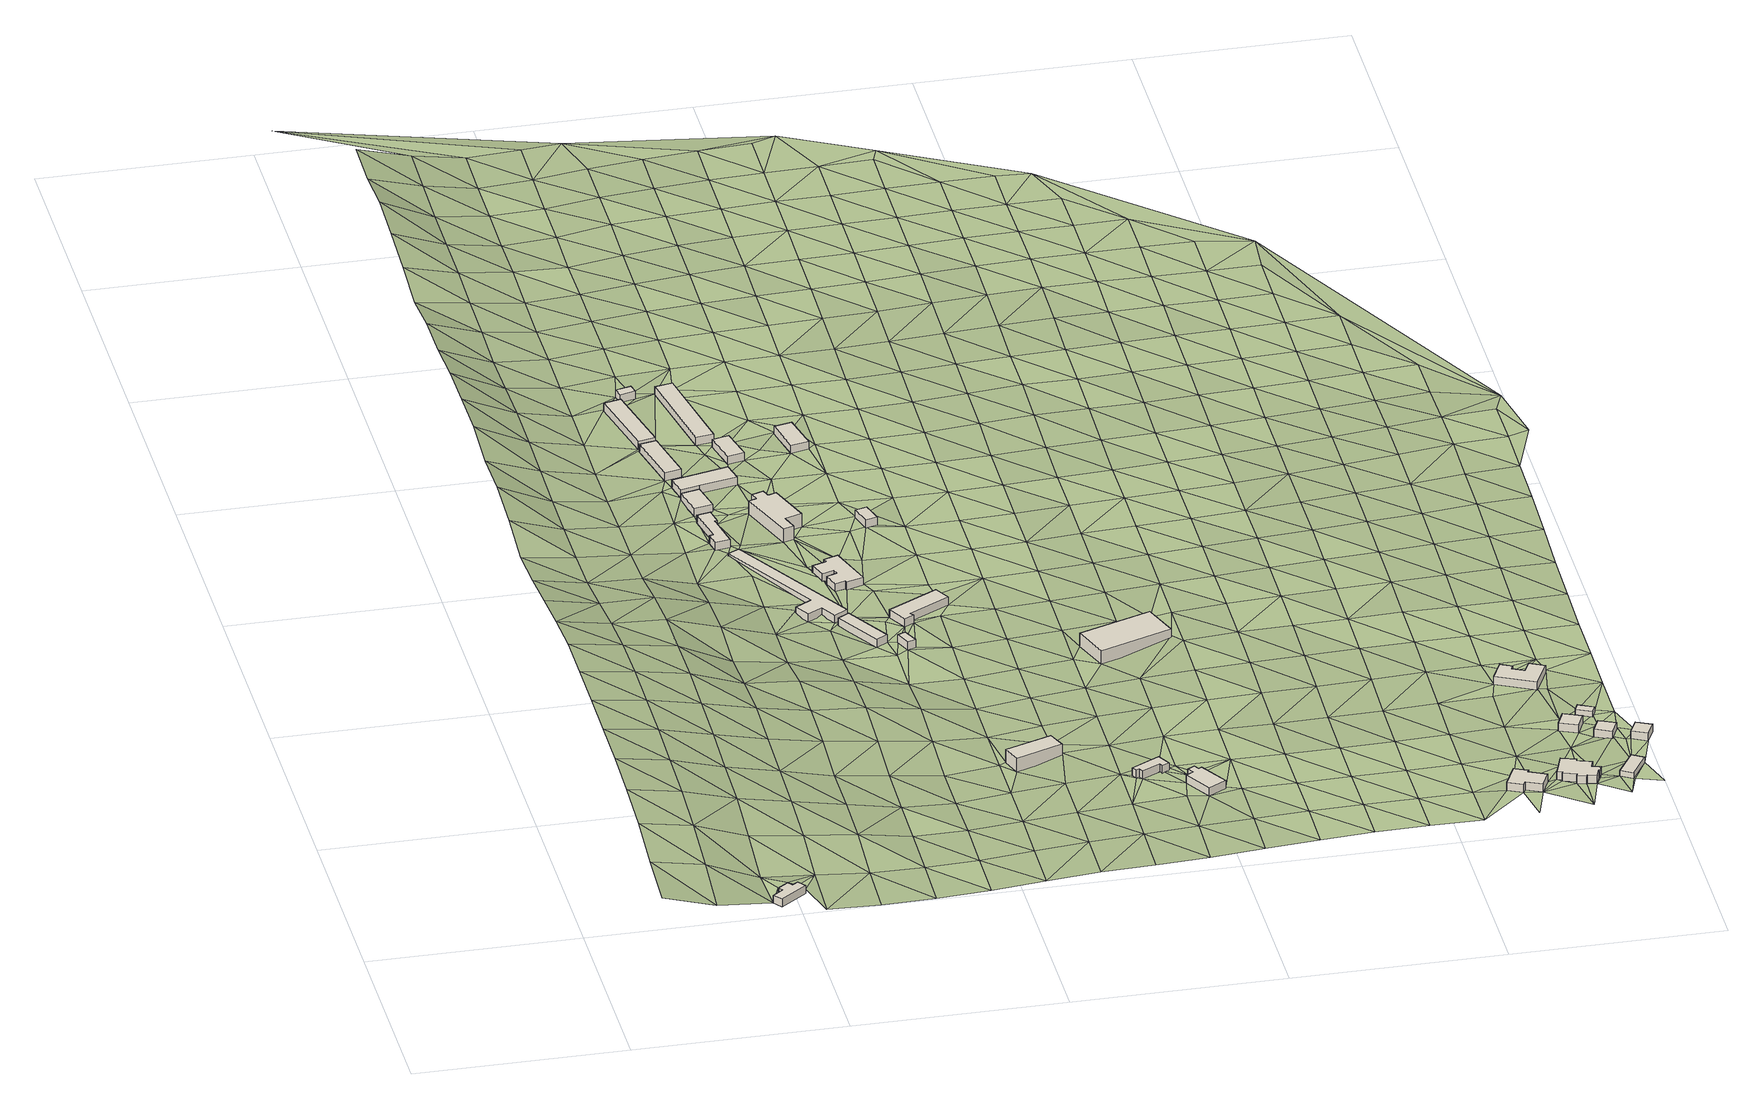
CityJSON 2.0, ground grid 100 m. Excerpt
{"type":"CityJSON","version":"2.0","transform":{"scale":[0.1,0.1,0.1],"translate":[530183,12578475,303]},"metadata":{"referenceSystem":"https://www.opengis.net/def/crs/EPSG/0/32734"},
"CityObjects":{
"building1":{"type":"Building","attributes":{"address":"1 Klinker Street Mamre 7347 Cape Town","building":"house","building:levels":"1","building_height":4.1,"plus_code":"4FRWFFRC+F4J","ground_height":167.07,"roof_height":171.17},"geometry":[{"type":"Solid","lod":"1","boundaries":[[[[0,1,2,3]],[[1,4,5,2]],[[4,6,7,5]],[[6,8,9,7]],[[8,10,11,9]],[[10,12,13,11]],[[12,14,15,13]],[[14,0,3,15]],[[3,2,5,7,9,11,13,15]],[[14,12,10,8,6,4,1,0]]]]}]},
"building2":{"type":"Building","attributes":{"building":"yes","building:levels":"1","building_height":4.1,"plus_code":"4FRWFFVC+H7F","ground_height":176.65,"roof_height":180.75},"geometry":[{"type":"Solid","lod":"1","boundaries":[[[[16,17,18,19]],[[17,20,21,18]],[[20,22,23,21]],[[22,24,25,23]],[[24,26,27,25]],[[26,28,29,27]],[[28,30,31,29]],[[30,16,19,31]],[[19,18,21,23,25,27,29,31]],[[30,28,26,24,22,20,17,16]]]]}]},
"building3":{"type":"Building","attributes":{"building":"yes","building:levels":"1","building_height":4.1,"plus_code":"4FRWFFVC+M77","ground_height":177.47,"roof_height":181.57},"geometry":[{"type":"Solid","lod":"1","boundaries":[[[[32,33,34,35]],[[33,36,37,34]],[[36,38,39,37]],[[38,32,35,39]],[[35,34,37,39]],[[38,36,33,32]]]]}]},
"building4":{"type":"Building","attributes":{"building":"yes","building:levels":"1","building_height":4.1,"plus_code":"4FRWFFVC+Q6W","ground_height":179.18,"roof_height":183.28},"geometry":[{"type":"Solid","lod":"1","boundaries":[[[[40,41,42,43]],[[41,44,45,42]],[[44,46,47,45]],[[46,40,43,47]],[[43,42,45,47]],[[46,44,41,40]]]]}]},
"building5":{"type":"Building","attributes":{"address":"Mamre Moravian Mission House Mamre 7347 Cape Town","building":"yes","building:levels":"1","building_height":4.1,"plus_code":"4FRWFFVC+C96","ground_height":173.49,"roof_height":177.59},"geometry":[{"type":"Solid","lod":"1","boundaries":[[[[48,49,50,51]],[[49,52,53,50]],[[52,54,55,53]],[[54,56,57,55]],[[56,58,59,57]],[[58,60,61,59]],[[60,62,63,61]],[[62,48,51,63]],[[51,50,53,55,57,59,61,63]],[[62,60,58,56,54,52,49,48]]]]}]},
"building6":{"type":"Building","attributes":{"building":"yes","building:levels":"1","building_height":4.1,"plus_code":"4FRWFFVC+W66","ground_height":179.8,"roof_height":183.9},"geometry":[{"type":"Solid","lod":"1","boundaries":[[[[64,65,66,67]],[[65,68,69,66]],[[68,70,71,69]],[[70,64,67,71]],[[67,66,69,71]],[[70,68,65,64]]]]}]},
"building7":{"type":"Building","attributes":{"building":"yes","building:levels":"1","building_height":4.1,"plus_code":"4FRWFFVC+P79","ground_height":179.18,"roof_height":183.28},"geometry":[{"type":"Solid","lod":"1","boundaries":[[[[72,73,74,75]],[[73,76,77,74]],[[76,78,79,77]],[[78,80,81,79]],[[80,72,75,81]],[[75,74,77,79,81]],[[80,78,76,73,72]]]]}]},
"building8":{"type":"Building","attributes":{"address":"Mamre 7347 Cape Town","building":"yes","building:levels":"1","building_height":4.1,"plus_code":"4FRWFFVC+6FM","ground_height":172.4,"roof_height":176.5},"geometry":[{"type":"Solid","lod":"1","boundaries":[[[[82,83,84,85]],[[83,86,87,84]],[[86,88,89,87]],[[88,82,85,89]],[[85,84,87,89]],[[88,86,83,82]]]]}]},
"building9":{"type":"Building","attributes":{"building":"yes","building:levels":"1","building_height":4.1,"plus_code":"4FRWFFWC+263","ground_height":180.41,"roof_height":184.51},"geometry":[{"type":"Solid","lod":"1","boundaries":[[[[90,91,92,93]],[[91,94,95,92]],[[94,96,97,95]],[[96,90,93,97]],[[93,92,95,97]],[[96,94,91,90]]]]}]},
"building10":{"type":"Building","attributes":{"address":"Moravian Church South Africa Kerk Street Mamre 7347 Cape Town","building":"church","building:levels":"2","amenity":"place_of_worship","building_height":6.9,"plus_code":"4FRWFFVC+H9Q","ground_height":178.3,"roof_height":185.2},"geometry":[{"type":"Solid","lod":"1","boundaries":[[[[98,99,100,101]],[[99,102,103,100]],[[102,104,105,103]],[[104,106,107,105]],[[106,108,109,107]],[[108,110,111,109]],[[110,112,113,111]],[[112,114,115,113]],[[114,116,117,115]],[[116,98,101,117]],[[101,100,103,105,107,109,111,113,115,117]],[[116,114,112,110,108,106,104,102,99,98]]]]}]},
"building11":{"type":"Building","attributes":{"address":"De Kleine Post Kerk Street Mamre 7347 Cape Town","building":"house","building:levels":"1","residential":"clergy_house","building_height":4.1,"plus_code":"4FRWFFVC+CF7","ground_height":175.79,"roof_height":179.89},"geometry":[{"type":"Solid","lod":"1","boundaries":[[[[118,119,120,121]],[[119,122,123,120]],[[122,124,125,123]],[[124,126,127,125]],[[126,128,129,127]],[[128,130,131,129]],[[130,132,133,131]],[[132,134,135,133]],[[134,136,137,135]],[[136,138,139,137]],[[138,140,141,139]],[[140,118,121,141]],[[121,120,123,125,127,129,131,133,135,137,139,141]],[[140,138,136,134,132,130,128,126,124,122,119,118]]]]}]},
"building12":{"type":"Building","attributes":{"address":"Mamre 7347 Cape Town","building":"yes","building:levels":"1","building_height":4.1,"plus_code":"4FRWFFVC+5GQ","ground_height":172.4,"roof_height":176.5},"geometry":[{"type":"Solid","lod":"1","boundaries":[[[[142,143,144,145]],[[143,146,147,144]],[[146,148,149,147]],[[148,142,145,149]],[[145,144,147,149]],[[148,146,143,142]]]]}]},
"building13":{"type":"Building","attributes":{"building":"yes","building:levels":"1","building_height":4.1,"plus_code":"4FRWFFVC+W87","ground_height":180.82,"roof_height":184.92},"geometry":[{"type":"Solid","lod":"1","boundaries":[[[[150,151,152,153]],[[151,154,155,152]],[[154,156,157,155]],[[156,150,153,157]],[[153,152,155,157]],[[156,154,151,150]]]]}]},
"building14":{"type":"Building","attributes":{"address":"Water Mill","building":"yes","building:levels":"2","building_height":6.9,"plus_code":"4FRWFFRC+RM4","ground_height":170.24,"roof_height":177.14},"geometry":[{"type":"Solid","lod":"1","boundaries":[[[[158,159,160,161]],[[159,162,163,160]],[[162,164,165,163]],[[164,158,161,165]],[[161,160,163,165]],[[164,162,159,158]]]]}]},
"building15":{"type":"Building","attributes":{"building":"yes","building:levels":"1","building_height":4.1,"plus_code":"4FRWFFVC+Q9V","ground_height":180.22,"roof_height":184.32},"geometry":[{"type":"Solid","lod":"1","boundaries":[[[[166,167,168,169]],[[167,170,171,168]],[[170,172,173,171]],[[172,166,169,173]],[[169,168,171,173]],[[172,170,167,166]]]]}]},
"building16":{"type":"Building","attributes":{"address":"Ou Winkel Kerk Street Mamre 7347 Cape Town","building":"civic","building:levels":"1","building_height":4.1,"plus_code":"4FRWFFVC+7HH","ground_height":175.12,"roof_height":179.22},"geometry":[{"type":"Solid","lod":"1","boundaries":[[[[174,175,176,177]],[[175,178,179,176]],[[178,180,181,179]],[[180,182,183,181]],[[182,184,185,183]],[[184,174,177,185]],[[177,176,179,181,183,185]],[[184,182,180,178,175,174]]]]}]},
"building17":{"type":"Building","attributes":{"address":"Ou Bakkery Kerk Street 7347 Mamre, Cape Town","building":"yes","building:levels":"1","building_height":4.1,"plus_code":"4FRWFFVC+HH3","ground_height":177.68,"roof_height":181.78},"geometry":[{"type":"Solid","lod":"1","boundaries":[[[[186,187,188,189]],[[187,190,191,188]],[[190,192,193,191]],[[192,186,189,193]],[[189,188,191,193]],[[192,190,187,186]]]]}]},
"building18":{"type":"Building","attributes":{"address":"Old School","building":"yes","building:levels":"1","building_height":4.1,"plus_code":"4FRWFFVC+RF9","ground_height":180.05,"roof_height":184.15},"geometry":[{"type":"Solid","lod":"1","boundaries":[[[[194,195,196,197]],[[195,198,199,196]],[[198,200,201,199]],[[200,194,197,201]],[[197,196,199,201]],[[200,198,195,194]]]]}]},
"building19":{"type":"Building","attributes":{"address":"Mamre 7347 Cape Town","building":"house","building:levels":"1","building_height":4.1,"plus_code":"4FRWFFRC+PV5","ground_height":173.86,"roof_height":177.96},"geometry":[{"type":"Solid","lod":"1","boundaries":[[[[202,203,204,205]],[[203,206,207,204]],[[206,208,209,207]],[[208,210,211,209]],[[210,212,213,211]],[[212,214,215,213]],[[214,216,217,215]],[[216,202,205,217]],[[205,204,207,209,211,213,215,217]],[[216,214,212,210,208,206,203,202]]]]}]},
"building20":{"type":"Building","attributes":{"address":"Frans Street Mamre 7347 Cape Town","building":"house","building:levels":"1","building_height":4.1,"plus_code":"4FRWFFRC+JXP","ground_height":174.16,"roof_height":178.26},"geometry":[{"type":"Solid","lod":"1","boundaries":[[[[218,219,220,221]],[[219,222,223,220]],[[222,224,225,223]],[[224,226,227,225]],[[226,228,229,227]],[[228,230,231,229]],[[230,232,233,231]],[[232,218,221,233]],[[221,220,223,225,227,229,231,233]],[[232,230,228,226,224,222,219,218]]]]}]},
"building21":{"type":"Building","attributes":{"address":"Loben Saal Mamre 7347 Cape Town","building":"yes","building:levels":"2","amenity":"community_centre","building_height":6.9,"plus_code":"4FRWFFVC+3WX","ground_height":175.45,"roof_height":182.35},"geometry":[{"type":"Solid","lod":"1","boundaries":[[[[234,235,236,237]],[[235,238,239,236]],[[238,240,241,239]],[[240,234,237,241]],[[237,236,239,241]],[[240,238,235,234]]]]}]},
"building22":{"type":"Building","attributes":{"address":"1 Louwskloof Road Mamre 7347 Cape Town","building":"house","building:levels":"1","building_height":4.1,"plus_code":"4FRWFFRF+GH3","ground_height":175.6,"roof_height":179.7},"geometry":[{"type":"Solid","lod":"1","boundaries":[[[[242,243,244,245]],[[243,246,247,244]],[[246,248,249,247]],[[248,250,251,249]],[[250,252,253,251]],[[252,254,255,253]],[[254,256,257,255]],[[256,242,245,257]],[[245,244,247,249,251,253,255,257]],[[256,254,252,250,248,246,243,242]]]]}]},
"building23":{"type":"Building","attributes":{"address":"2 Louwskloof Road Mamre 7347 Cape Town","building":"house","building:levels":"1","building_height":4.1,"plus_code":"4FRWFFRF+GM7","ground_height":177.19,"roof_height":181.29},"geometry":[{"type":"Solid","lod":"1","boundaries":[[[[258,259,260,261]],[[259,262,263,260]],[[262,264,265,263]],[[264,266,267,265]],[[266,268,269,267]],[[268,270,271,269]],[[270,272,273,271]],[[272,274,275,273]],[[274,276,277,275]],[[276,278,279,277]],[[278,280,281,279]],[[280,282,283,281]],[[282,284,285,283]],[[284,286,287,285]],[[286,288,289,287]],[[288,258,261,289]],[[261,260,263,265,267,269,271,273,275,277,279,281,283,285,287,289]],[[288,286,284,282,280,278,276,274,272,270,268,266,264,262,259,258]]]]}]},
"building24":{"type":"Building","attributes":{"building":"house","building:levels":"1","building_height":4.1,"plus_code":"4FRWFFRF+RJ9","ground_height":178.14,"roof_height":182.24},"geometry":[{"type":"Solid","lod":"1","boundaries":[[[[290,291,292,293]],[[291,294,295,292]],[[294,296,297,295]],[[296,298,299,297]],[[298,300,301,299]],[[300,302,303,301]],[[302,304,305,303]],[[304,290,293,305]],[[293,292,295,297,299,301,303,305]],[[304,302,300,298,296,294,291,290]]]]}]},
"building25":{"type":"Building","attributes":{"address":"74 Frans Street Mamre 7347 Cape Town","building":"house","building:levels":"1","building_height":4.1,"plus_code":"4FRWFFRF+MP6","ground_height":177.24,"roof_height":181.34},"geometry":[{"type":"Solid","lod":"1","boundaries":[[[[306,307,308,309]],[[307,310,311,308]],[[310,312,313,311]],[[312,306,309,313]],[[309,308,311,313]],[[312,310,307,306]]]]}]},
"building26":{"type":"Building","attributes":{"building":"cabin","building:levels":"1","building_height":2.8,"plus_code":"4FRWFFRF+GQ4","ground_height":178.67,"roof_height":181.47},"geometry":[{"type":"Solid","lod":"1","boundaries":[[[[314,315,316,317]],[[315,318,319,316]],[[318,320,321,319]],[[320,314,317,321]],[[317,316,319,321]],[[320,318,315,314]]]]}]},
"building27":{"type":"Building","attributes":{"address":"72 Frans Street Mamre 7347 Cape Town","building":"house","building:levels":"1","building_height":4.1,"plus_code":"4FRWFFRF+JQC","ground_height":177.24,"roof_height":181.34},"geometry":[{"type":"Solid","lod":"1","boundaries":[[[[322,323,324,325]],[[323,326,327,324]],[[326,328,329,327]],[[328,322,325,329]],[[325,324,327,329]],[[328,326,323,322]]]]}]},
"building28":{"type":"Building","attributes":{"address":"Frans Street Mamre 7347 Cape Town","building":"cabin","building:levels":"1","building_height":2.8,"plus_code":"4FRWFFRF+MPX","ground_height":177.56,"roof_height":180.36},"geometry":[{"type":"Solid","lod":"1","boundaries":[[[[330,331,332,333]],[[331,334,335,332]],[[334,336,337,335]],[[336,330,333,337]],[[333,332,335,337]],[[336,334,331,330]]]]}]},
"building29":{"type":"Building","attributes":{"address":"70 Frans Street Mamre 7347 Cape Town","building":"house","building:levels":"1","building_height":4.1,"plus_code":"4FRWFFRF+JR4","ground_height":178.72,"roof_height":182.82},"geometry":[{"type":"Solid","lod":"1","boundaries":[[[[338,339,340,341]],[[339,342,343,340]],[[342,344,345,343]],[[344,338,341,345]],[[341,340,343,345]],[[344,342,339,338]]]]}]},
"terrain1":{"type":"TINRelief","geometry":[{"type":"CompositeSurface","lod":"1","boundaries":[[[346,347,348]],[[349,346,350]],[[350,346,348]],[[351,349,352]],[[352,349,350]],[[351,353,354]],[[353,351,352]],[[10,350,348]],[[355,354,356]],[[352,350,357]],[[356,354,353]],[[358,355,359]],[[350,10,357]],[[356,359,355]],[[353,352,360]],[[361,352,357]],[[362,363,358]],[[357,10,7]],[[356,353,360]],[[8,7,10]],[[360,352,361]],[[359,362,358]],[[357,7,5]],[[364,363,365]],[[359,356,366]],[[362,365,363]],[[367,361,357]],[[368,5,369]],[[367,357,5]],[[360,366,356]],[[370,371,364]],[[5,368,367]],[[362,359,372]],[[365,370,364]],[[368,373,367]],[[360,361,374]],[[366,372,359]],[[367,373,375]],[[367,374,361]],[[365,362,376]],[[377,371,378]],[[370,379,371]],[[380,366,360]],[[362,372,376]],[[381,377,378]],[[360,374,380]],[[378,371,379]],[[375,382,367]],[[370,365,383]],[[384,372,366]],[[376,383,365]],[[382,374,367]],[[385,381,386]],[[382,375,387]],[[366,380,384]],[[379,370,388]],[[386,381,378]],[[376,372,389]],[[383,388,370]],[[380,374,390]],[[385,391,392]],[[384,389,372]],[[390,374,382]],[[391,385,386]],[[393,383,376]],[[394,378,379]],[[388,395,379]],[[396,384,380]],[[397,392,398]],[[393,376,389]],[[387,399,382]],[[378,394,386]],[[390,396,380]],[[394,379,395]],[[398,392,391]],[[388,383,400]],[[397,401,402]],[[400,383,393]],[[382,403,390]],[[389,384,404]],[[396,405,384]],[[401,397,398]],[[406,395,388]],[[391,386,407]],[[403,382,399]],[[386,394,408]],[[393,389,404]],[[402,409,410]],[[384,405,404]],[[406,388,400]],[[398,391,407]],[[386,408,407]],[[409,402,401]],[[396,390,411]],[[390,403,412]],[[400,393,413]],[[394,395,414]],[[415,410,416]],[[417,395,406]],[[396,411,405]],[[401,398,418]],[[390,412,411]],[[404,413,393]],[[416,410,409]],[[403,399,419]],[[414,408,394]],[[417,414,395]],[[407,418,398]],[[420,415,421]],[[422,406,400]],[[423,409,401]],[[413,424,400]],[[421,415,416]],[[403,425,412]],[[404,405,426]],[[405,411,427]],[[423,401,418]],[[406,422,417]],[[428,407,408]],[[420,429,430]],[[425,403,419]],[[400,424,422]],[[408,414,431]],[[426,413,404]],[[416,409,432]],[[405,427,426]],[[429,420,421]],[[412,433,411]],[[408,431,428]],[[432,409,423]],[[434,418,407]],[[435,430,436]],[[412,425,433]],[[437,424,413]],[[414,417,438]],[[439,421,416]],[[417,422,440]],[[436,430,429]],[[441,427,411]],[[437,413,426]],[[407,428,434]],[[416,432,439]],[[425,419,442]],[[431,414,438]],[[423,418,443]],[[435,444,445]],[[441,411,433]],[[417,440,438]],[[446,422,424]],[[429,421,447]],[[435,436,444]],[[446,424,437]],[[434,443,418]],[[447,421,439]],[[431,448,428]],[[432,423,44]],[[425,449,433]],[[426,427,450]],[[451,445,452]],[[453,427,441]],[[454,440,422]],[[436,429,455]],[[442,449,425]],[[456,431,438]],[[452,445,444]],[[428,22,434]],[[448,431,457]],[[437,426,450]],[[439,432,68]],[[423,443,44]],[[457,431,456]],[[427,453,450]],[[454,422,446]],[[448,22,428]],[[429,447,455]],[[441,433,458]],[[438,440,459]],[[451,460,461]],[[462,434,22]],[[444,436,463]],[[464,432,44]],[[449,458,433]],[[72,443,434]],[[460,451,452]],[[465,447,439]],[[432,464,68]],[[434,462,33]],[[440,56,459]],[[434,33,72]],[[466,446,437]],[[467,462,22]],[[468,440,454]],[[455,463,436]],[[469,448,457]],[[468,56,440]],[[441,470,453]],[[439,68,465]],[[471,461,472]],[[443,72,80]],[[438,473,456]],[[44,443,80]],[[450,466,437]],[[438,459,473]],[[469,457,474]],[[33,462,475]],[[452,444,476]],[[456,473,457]],[[458,470,441]],[[461,460,472]],[[477,469,478]],[[469,474,479]],[[90,455,447]],[[478,469,479]],[[449,442,480]],[[454,446,481]],[[46,44,80]],[[482,33,475]],[[463,476,444]],[[447,465,90]],[[453,483,450]],[[484,471,485]],[[68,464,486]],[[466,481,446]],[[487,475,478]],[[56,468,60]],[[449,480,458]],[[460,452,488]],[[56,60,489]],[[482,475,487]],[[442,490,480]],[[470,483,453]],[[454,86,468]],[[486,491,68]],[[472,485,471]],[[478,479,492]],[[474,104,479]],[[463,455,493]],[[60,468,494]],[[476,488,452]],[[91,465,495]],[[492,487,478]],[[465,91,90]],[[450,496,466]],[[46,80,497]],[[484,498,499]],[[494,468,86]],[[455,90,493]],[[481,500,454]],[[454,500,86]],[[501,495,491]],[[482,487,502]],[[494,62,60]],[[503,474,62]],[[482,504,505]],[[506,472,460]],[[104,474,507]],[[495,501,91]],[[503,507,474]],[[46,508,486]],[[450,483,496]],[[479,104,492]],[[485,498,484]],[[154,491,486]],[[509,62,494]],[[470,458,510]],[[476,463,511]],[[470,162,483]],[[458,480,512]],[[488,506,460]],[[91,501,94]],[[502,487,492]],[[481,466,513]],[[504,482,502]],[[501,491,514]],[[511,463,493]],[[96,493,90]],[[497,508,46]],[[154,486,508]],[[159,483,162]],[[134,503,62]],[[507,503,515]],[[485,472,516]],[[483,159,496]],[[500,88,86]],[[458,512,510]],[[496,513,466]],[[492,517,502]],[[518,499,498]],[[134,132,503]],[[519,518,520]],[[154,514,491]],[[500,481,143]],[[162,470,510]],[[104,507,106]],[[62,521,134]],[[501,514,94]],[[175,62,509]],[[522,507,515]],[[523,488,476]],[[503,132,524]],[[509,88,525]],[[506,516,472]],[[142,88,500]],[[106,507,522]],[[514,96,94]],[[490,526,480]],[[132,527,524]],[[528,522,515]],[[521,529,134]],[[504,502,530]],[[143,142,500]],[[106,531,108]],[[476,511,523]],[[175,509,525]],[[154,508,532]],[[508,497,533]],[[62,534,521]],[[535,143,481]],[[536,498,485]],[[513,535,481]],[[508,533,532]],[[178,88,142]],[[108,531,110]],[[175,534,62]],[[537,531,106]],[[88,178,525]],[[522,537,106]],[[156,154,532]],[[526,512,480]],[[493,96,538]],[[539,496,159]],[[540,530,541]],[[506,488,542]],[[490,543,526]],[[516,536,485]],[[497,504,544]],[[178,142,148]],[[497,170,533]],[[544,504,530]],[[175,525,178]],[[493,538,511]],[[538,96,514]],[[534,545,521]],[[523,542,488]],[[546,162,510]],[[110,547,540]],[[540,544,530]],[[532,172,156]],[[148,146,180]],[[513,496,548]],[[518,498,549]],[[497,544,170]],[[180,178,148]],[[550,146,143]],[[551,552,156]],[[531,553,110]],[[516,506,554]],[[531,537,553]],[[520,555,519]],[[535,550,143]],[[556,537,545]],[[536,549,498]],[[552,538,514]],[[539,548,496]],[[146,550,180]],[[557,510,512]],[[523,511,558]],[[512,526,559]],[[506,542,554]],[[540,547,560]],[[172,170,561]],[[535,513,562]],[[110,560,547]],[[563,551,156]],[[156,172,563]],[[175,564,534]],[[558,511,538]],[[556,553,537]],[[182,180,565]],[[566,545,534]],[[536,516,567]],[[512,559,557]],[[548,562,513]],[[549,520,518]],[[510,557,546]],[[550,565,180]],[[170,544,195]],[[544,540,568]],[[569,526,543]],[[552,551,570]],[[542,523,571]],[[567,516,554]],[[572,110,553]],[[561,170,195]],[[573,556,545]],[[550,535,574]],[[172,561,575]],[[571,523,558]],[[572,560,110]],[[184,182,565]],[[553,556,576]],[[555,577,519]],[[539,546,578]],[[538,552,579]],[[580,549,536]],[[172,575,563]],[[560,568,540]],[[534,564,566]],[[535,562,574]],[[570,551,563]],[[559,526,581]],[[542,582,554]],[[566,573,545]],[[567,580,536]],[[548,539,583]],[[195,544,568]],[[557,578,546]],[[584,565,550]],[[195,575,561]],[[576,572,553]],[[558,538,579]],[[573,576,556]],[[559,206,557]],[[526,569,581]],[[552,570,579]],[[582,542,571]],[[562,548,583]],[[549,585,520]],[[206,559,210]],[[584,550,574]],[[539,578,583]],[[203,557,206]],[[560,572,586]],[[567,554,587]],[[575,588,563]],[[580,585,549]],[[589,210,559]],[[571,558,590]],[[184,565,591]],[[206,210,208]],[[559,581,589]],[[568,198,195]],[[587,554,582]],[[592,557,203]],[[562,593,574]],[[594,570,563]],[[595,190,576]],[[578,557,592]],[[591,565,584]],[[590,558,579]],[[573,595,576]],[[566,564,596]],[[190,595,586]],[[588,594,563]],[[564,184,596]],[[560,586,597]],[[597,568,560]],[[598,580,567]],[[568,599,198]],[[583,593,562]],[[585,555,520]],[[198,599,588]],[[581,569,600]],[[573,566,596]],[[571,601,582]],[[210,602,603]],[[598,567,587]],[[589,228,210]],[[228,602,210]],[[584,574,604]],[[579,570,605]],[[599,594,588]],[[595,597,586]],[[601,571,590]],[[596,184,591]],[[589,581,230]],[[606,599,568]],[[585,580,607]],[[593,604,574]],[[594,605,570]],[[578,592,608]],[[609,583,578]],[[595,573,610]],[[587,582,611]],[[612,602,613]],[[597,606,568]],[[580,598,607]],[[613,602,228]],[[614,592,612]],[[230,228,589]],[[584,615,591]],[[616,590,579]],[[617,230,581]],[[581,600,617]],[[612,613,614]],[[596,610,573]],[[611,582,601]],[[613,228,618]],[[608,592,614]],[[593,583,609]],[[599,619,594]],[[555,585,577]],[[609,578,608]],[[615,584,604]],[[605,616,579]],[[613,620,614]],[[598,587,621]],[[606,619,599]],[[622,585,607]],[[593,235,604]],[[591,623,596]],[[597,595,624]],[[625,601,590]],[[626,620,627]],[[610,628,595]],[[621,587,611]],[[622,577,585]],[[605,594,629]],[[623,591,615]],[[616,625,590]],[[617,630,230]],[[620,631,614]],[[632,230,630]],[[615,604,234]],[[614,631,608]],[[234,604,235]],[[606,597,624]],[[598,633,607]],[[593,634,235]],[[634,593,609]],[[595,628,624]],[[619,629,594]],[[626,631,620]],[[617,600,635]],[[610,596,636]],[[611,601,637]],[[633,598,621]],[[626,632,631]],[[605,638,616]],[[636,596,623]],[[625,637,601]],[[631,632,630]],[[639,619,606]],[[607,640,622]],[[629,638,605]],[[630,617,641]],[[608,642,609]],[[628,610,643]],[[644,621,611]],[[234,645,615]],[[631,646,608]],[[606,624,639]],[[640,607,633]],[[645,623,615]],[[647,577,622]],[[635,641,617]],[[636,643,610]],[[637,644,611]],[[634,609,642]],[[619,648,629]],[[625,616,649]],[[642,608,646]],[[638,650,616]],[[631,630,651]],[[628,652,624]],[[653,633,621]],[[639,648,619]],[[640,647,622]],[[654,235,634]],[[623,655,636]],[[637,625,649]],[[630,641,651]],[[643,652,628]],[[616,650,649]],[[644,653,621]],[[638,629,656]],[[657,645,234]],[[645,655,623]],[[646,631,658]],[[639,624,659]],[[640,633,660]],[[634,642,661]],[[648,656,629]],[[641,635,662]],[[663,643,636]],[[644,637,664]],[[651,658,631]],[[624,652,659]],[[653,660,633]],[[665,577,647]],[[666,650,638]],[[661,667,634]],[[655,663,636]],[[649,664,637]],[[634,667,654]],[[648,639,668]],[[669,647,640]],[[656,666,638]],[[645,657,655]],[[641,670,651]],[[646,671,642]],[[658,672,646]],[[659,668,639]],[[660,669,640]],[[652,643,673]],[[653,644,674]],[[662,670,641]],[[663,675,643]],[[664,676,644]],[[661,642,671]],[[656,648,677]],[[649,650,678]],[[672,671,646]],[[666,679,650]],[[658,651,680]],[[673,659,652]],[[660,653,674]],[[643,675,673]],[[648,668,677]],[[644,676,674]],[[669,665,647]],[[681,657,654]],[[682,655,657]],[[663,655,682]],[[664,649,678]],[[670,680,651]],[[681,654,667]],[[650,679,678]],[[667,661,683]],[[666,656,684]],[[685,672,658]],[[668,659,686]],[[687,669,660]],[[577,665,688]],[[657,681,682]],[[683,661,671]],[[677,684,656]],[[689,670,662]],[[675,663,690]],[[676,664,691]],[[680,685,658]],[[686,659,673]],[[660,674,687]],[[667,692,681]],[[679,666,693]],[[682,690,663]],[[691,664,678]],[[677,668,694]],[[669,695,665]],[[692,667,683]],[[684,693,666]],[[696,680,670]],[[672,697,671]],[[676,698,674]],[[685,699,672]],[[686,694,668]],[[687,695,669]],[[682,681,700]],[[673,675,701]],[[689,696,670]],[[690,702,675]],[[691,698,676]],[[683,671,697]],[[703,684,677]],[[678,679,704]],[[697,672,699]],[[700,681,692]],[[693,705,679]],[[706,685,680]],[[686,673,701]],[[707,687,674]],[[675,702,701]],[[694,703,677]],[[695,708,665]],[[682,709,690]],[[691,678,704]],[[706,680,696]],[[679,705,704]],[[698,707,674]],[[692,683,710]],[[693,684,711]],[[709,682,700]],[[685,712,699]],[[694,686,713]],[[688,665,708]],[[697,710,683]],[[703,711,684]],[[696,689,714]],[[702,690,715]],[[691,716,698]],[[695,687,717]],[[712,685,706]],[[701,713,686]],[[707,718,687]],[[719,705,693]],[[715,690,709]],[[716,691,704]],[[708,695,688]],[[700,692,720]],[[703,694,721]],[[710,722,692]],[[711,719,693]],[[687,718,717]],[[706,696,723]],[[699,724,697]],[[702,725,701]],[[707,698,726]],[[727,699,712]],[[713,721,694]],[[717,688,695]],[[709,700,720]],[[723,696,714]],[[692,722,720]],[[725,702,715]],[[726,698,716]],[[710,697,724]],[[711,703,728]],[[704,705,729]],[[724,699,727]],[[719,730,705]],[[712,706,731]],[[713,701,732]],[[718,707,733]],[[703,721,728]],[[715,709,734]],[[716,704,729]],[[731,706,723]],[[732,701,725]],[[705,730,729]],[[733,707,726]],[[722,710,735]],[[719,711,736]],[[734,709,720]],[[737,727,712]],[[721,713,738]],[[718,739,717]],[[735,710,724]],[[728,736,711]],[[723,714,242]],[[715,740,725]],[[726,716,741]],[[737,712,731]],[[713,732,738]],[[739,718,733]],[[722,742,720]],[[730,719,743]],[[744,688,717]],[[740,715,734]],[[729,741,716]],[[721,745,728]],[[242,714,243]],[[742,722,735]],[[736,743,719]],[[723,256,731]],[[727,746,724]],[[747,732,725]],[[726,748,733]],[[737,749,727]],[[745,721,738]],[[750,717,739]],[[723,242,256]],[[734,720,751]],[[740,747,725]],[[741,748,726]],[[735,724,746]],[[736,728,752]],[[729,730,753]],[[717,750,744]],[[746,727,749]],[[751,720,742]],[[743,754,730]],[[737,731,755]],[[738,732,756]],[[739,733,757]],[[752,728,745]],[[740,734,758]],[[731,256,755]],[[741,729,753]],[[732,747,756]],[[730,754,753]],[[733,748,757]],[[243,759,248]],[[243,248,246]],[[742,735,760]],[[736,761,743]],[[734,751,758]],[[749,737,762]],[[745,738,763]],[[750,739,764]],[[746,760,735]],[[761,736,752]],[[254,755,256]],[[747,740,765]],[[748,741,766]],[[755,762,737]],[[756,763,738]],[[757,764,739]],[[254,252,250]],[[750,764,744]],[[754,743,767]],[[758,765,740]],[[766,741,753]],[[751,742,768]],[[259,250,248]],[[752,745,769]],[[760,770,742]],[[767,743,761]],[[259,248,264]],[[290,746,749]],[[755,254,258]],[[250,258,254]],[[771,757,748]],[[762,772,749]],[[763,769,745]],[[264,248,268]],[[268,248,773]],[[768,758,751]],[[756,747,774]],[[754,775,753]],[[259,264,262]],[[742,770,768]],[[259,258,250]],[[765,776,747]],[[748,766,771]],[[760,746,777]],[[290,749,772]],[[761,752,778]],[[775,754,767]],[[268,266,264]],[[763,756,774]],[[764,757,779]],[[762,755,780]],[[774,747,776]],[[752,769,778]],[[744,764,781]],[[773,270,268]],[[258,782,755]],[[765,758,783]],[[777,746,290]],[[753,784,766]],[[771,779,757]],[[773,274,270]],[[770,760,785]],[[767,761,786]],[[783,758,768]],[[784,753,775]],[[272,270,274]],[[755,782,780]],[[769,763,787]],[[782,258,288]],[[760,777,785]],[[786,761,778]],[[772,762,788]],[[288,286,284]],[[789,776,765]],[[771,766,790]],[[787,763,774]],[[764,779,781]],[[278,276,274]],[[791,762,780]],[[782,288,284]],[[770,792,768]],[[793,775,767]],[[794,777,290]],[[772,788,290]],[[282,280,284]],[[783,789,765]],[[790,766,784]],[[274,315,278]],[[762,791,788]],[[795,744,781]],[[769,796,778]],[[792,770,785]],[[786,793,767]],[[278,315,280]],[[797,315,274]],[[776,798,774]],[[779,771,799]],[[782,310,780]],[[787,796,769]],[[800,783,768]],[[775,801,784]],[[284,280,314]],[[802,791,780]],[[782,284,803]],[[789,798,776]],[[799,771,790]],[[315,797,318]],[[794,804,777]],[[310,782,326]],[[804,785,777]],[[314,280,315]],[[786,778,805]],[[806,807,808]],[[797,809,318]],[[800,768,792]],[[793,801,775]],[[802,331,791]],[[779,795,781]],[[810,787,774]],[[811,788,791]],[[794,808,804]],[[326,782,803]],[[808,807,812]],[[796,805,778]],[[803,284,314]],[[331,802,813]],[[789,783,814]],[[815,790,784]],[[330,811,791]],[[331,330,791]],[[798,810,774]],[[779,799,816]],[[310,326,817]],[[310,817,813]],[[809,320,318]],[[808,812,804]],[[818,792,785]],[[819,788,811]],[[820,793,786]],[[779,816,795]],[[783,800,814]],[[801,815,784]],[[821,331,813]],[[796,787,822]],[[809,823,320]],[[818,785,804]],[[821,813,817]],[[820,786,805]],[[812,819,804]],[[798,789,824]],[[314,825,803]],[[810,822,787]],[[800,792,826]],[[825,314,339]],[[801,793,827]],[[790,828,799]],[[803,825,829]],[[824,789,814]],[[815,830,790]],[[831,811,330]],[[314,320,342]],[[817,832,821]],[[811,831,819]],[[833,805,796]],[[817,829,832]],[[339,314,342]],[[821,832,834]],[[826,792,818]],[[793,820,827]],[[831,330,834]],[[829,825,338]],[[338,825,339]],[[810,798,835]],[[816,799,828]],[[822,833,796]],[[790,830,828]],[[832,829,338]],[[836,804,819]],[[828,795,816]],[[814,800,837]],[[815,801,838]],[[835,798,824]],[[831,834,832]],[[836,818,804]],[[839,820,805]],[[837,800,826]],[[827,838,801]],[[822,810,840]],[[831,836,819]],[[833,839,805]],[[841,824,814]],[[830,815,842]],[[840,810,835]],[[843,826,818]],[[827,820,844]],[[841,814,837]],[[838,842,815]],[[833,822,845]],[[818,836,843]],[[839,844,820]],[[835,824,846]],[[847,828,830]],[[840,845,822]],[[837,826,848]],[[849,838,827]],[[846,824,841]],[[842,847,830]],[[850,795,828]],[[839,833,851]],[[848,826,843]],[[844,849,827]],[[845,851,833]],[[852,841,837]],[[840,835,853]],[[842,838,854]],[[855,835,846]],[[844,839,856]],[[852,837,848]],[[849,854,838]],[[845,840,853]],[[853,835,855]],[[839,851,856]],[[847,850,828]],[[846,841,857]],[[850,847,842]],[[858,849,844]],[[857,841,852]],[[854,859,842]],[[851,845,860]],[[844,856,858]],[[861,855,846]],[[850,842,859]],[[860,845,853]],[[862,854,849]],[[861,846,857]],[[851,863,856]],[[858,862,849]],[[855,864,853]],[[862,859,854]],[[860,863,851]],[[864,855,861]],[[859,862,850]],[[865,858,856]],[[866,860,853]],[[863,865,856]],[[858,865,862]],[[866,853,864]],[[862,867,850]],[[863,860,867]],[[868,860,866]],[[865,867,862]],[[867,865,863]],[[869,866,864]],[[860,868,867]],[[869,868,866]],[[869,867,868]]]}]}
},
"vertices":[
[1015,183,23],[988,163,23],[988,163,64],[1015,183,64],[970,186,23],[970,186,64],[920,149,23],[920,149,64],[935,129,23],[935,129,64],[884,91,23],[884,91,64],[915,49,23],[915,49,64],[1043,145,23],[1043,145,64],
[1278,3266,119],[1214,3254,119],[1214,3254,160],[1278,3266,160],[1248,3071,119],[1248,3071,160],[1231,3068,119],[1231,3068,160],[1243,3000,119],[1243,3000,160],[1313,3013,119],[1313,3013,160],[1281,3185,119],[1281,3185,160],[1292,3188,119],[1292,3188,160],
[1180,3440,127],[1212,3299,127],[1212,3299,168],[1180,3440,168],[1300,3318,127],[1300,3318,168],[1269,3460,127],[1269,3460,168],
[1164,3887,145],[1084,3870,145],[1084,3870,186],[1164,3887,186],[1141,3600,145],[1141,3600,186],[1221,3617,145],[1221,3617,186],
[1345,2976,88],[1292,2949,88],[1292,2949,129],[1345,2976,129],[1564,2471,88],[1564,2471,129],[1486,2426,88],[1486,2426,129],[1528,2355,88],[1528,2355,129],[1598,2395,88],[1598,2395,129],[1641,2320,88],[1641,2320,129],[1706,2357,88],[1706,2357,129],
[1083,4263,151],[1001,4245,151],[1001,4245,192],[1083,4263,192],[1081,3883,151],[1081,3883,192],[1163,3901,151],[1163,3901,192],
[1180,3440,145],[1269,3460,145],[1269,3460,186],[1180,3440,186],[1449,3499,145],[1449,3499,186],[1428,3595,145],[1428,3595,186],[1160,3535,145],[1160,3535,186],
[1710,2344,77],[1655,2312,77],[1655,2312,118],[1710,2344,118],[1783,2091,77],[1783,2091,118],[1838,2123,77],[1838,2123,118],
[1075,4338,157],[1086,4291,157],[1086,4291,198],[1075,4338,198],[1159,4307,157],[1159,4307,198],[1149,4354,157],[1149,4354,198],
[1473,3303,136],[1487,3265,136],[1487,3265,205],[1473,3303,205],[1450,3253,136],[1450,3253,205],[1547,2978,136],[1547,2978,205],[1600,2996,136],[1600,2996,205],[1575,3067,136],[1575,3067,205],[1656,3095,136],[1656,3095,205],[1584,3298,136],[1584,3298,205],[1544,3284,136],[1544,3284,205],[1530,3323,136],[1530,3323,205],
[1756,2793,111],[1687,2770,111],[1687,2770,152],[1756,2793,152],[1694,2749,111],[1694,2749,152],[1627,2727,111],[1627,2727,152],[1654,2646,111],[1654,2646,152],[1712,2666,111],[1712,2666,152],[1720,2640,111],[1720,2640,152],[1669,2623,111],[1669,2623,152],[1694,2550,111],[1694,2550,152],[1742,2566,111],[1742,2566,152],[1746,2553,111],[1746,2553,152],[1828,2580,111],[1828,2580,152],
[1883,2113,77],[1915,2040,77],[1915,2040,118],[1883,2113,118],[1954,2056,77],[1954,2056,118],[1921,2130,77],[1921,2130,118],
[1334,4338,161],[1250,4321,161],[1250,4321,202],[1334,4338,202],[1336,3848,161],[1336,3848,202],[1420,3860,161],[1420,3860,202],
[2365,1100,55],[2142,1023,55],[2142,1023,124],[2365,1100,124],[2174,933,55],[2174,933,124],[2397,1015,55],[2397,1015,124],
[1406,3828,155],[1443,3667,155],[1443,3667,196],[1406,3828,196],[1522,3685,155],[1522,3685,196],[1485,3846,155],[1485,3846,196],
[2124,2420,104],[1884,2290,104],[1884,2290,145],[2124,2420,145],[1935,2197,104],[1935,2197,145],[1979,2221,104],[1979,2221,145],[1969,2239,104],[1969,2239,145],[2164,2345,104],[2164,2345,145],
[1908,3133,130],[1936,3036,130],[1936,3036,171],[1908,3133,171],[1991,3051,130],[1991,3051,171],[1964,3148,130],[1964,3148,171],
[1700,3885,153],[1739,3706,153],[1739,3706,194],[1700,3885,194],[1823,3724,153],[1823,3724,194],[1784,3903,153],[1784,3903,194],
[2792,806,91],[2656,734,91],[2656,734,132],[2792,806,132],[2670,709,91],[2670,709,132],[2685,717,91],[2685,717,132],[2697,694,91],[2697,694,132],[2783,740,91],[2783,740,132],[2792,724,91],[2792,724,132],[2826,742,91],[2826,742,132],
[2959,670,94],[2944,662,94],[2944,662,135],[2959,670,135],[2929,687,94],[2929,687,135],[2895,667,94],[2895,667,135],[2913,638,94],[2913,638,135],[2877,616,94],[2877,616,135],[2955,484,94],[2955,484,135],[3040,534,94],[3040,534,135],
[2659,1862,107],[2720,1690,107],[2720,1690,176],[2659,1862,176],[3065,1811,107],[3065,1811,176],[3004,1982,107],[3004,1982,176],
[4255,230,109],[4326,197,109],[4326,197,150],[4255,230,150],[4335,215,109],[4335,215,150],[4410,180,109],[4410,180,150],[4449,263,109],[4449,263,150],[4366,302,109],[4366,302,150],[4372,314,109],[4372,314,150],[4309,343,109],[4309,343,150],
[4526,361,125],[4487,247,125],[4487,247,166],[4526,361,166],[4511,239,125],[4511,239,166],[4508,230,125],[4508,230,166],[4571,209,125],[4571,209,166],[4567,197,125],[4567,197,166],[4610,183,125],[4610,183,166],[4612,190,125],[4612,190,166],[4655,176,125],[4655,176,166],[4671,222,125],[4671,222,166],[4679,219,125],[4679,219,166],[4689,249,125],[4689,249,166],[4648,263,125],[4648,263,166],[4662,303,125],[4662,303,166],[4593,326,125],[4593,326,166],[4597,338,125],[4597,338,166],
[4382,1105,134],[4563,1017,134],[4563,1017,175],[4382,1105,175],[4630,1152,134],[4630,1152,175],[4559,1187,134],[4559,1187,175],[4531,1129,134],[4531,1129,175],[4475,1156,134],[4475,1156,175],[4486,1178,134],[4486,1178,175],[4431,1205,134],[4431,1205,175],
[4618,741,125],[4583,664,125],[4583,664,166],[4618,741,166],[4668,627,125],[4668,627,166],[4703,703,125],[4703,703,166],
[4841,323,139],[4763,197,139],[4763,197,167],[4841,323,167],[4818,163,139],[4818,163,167],[4896,289,139],[4896,289,167],
[4837,613,125],[4759,648,125],[4759,648,166],[4837,613,166],[4726,577,125],[4726,577,166],[4804,541,125],[4804,541,166],
[4701,818,128],[4683,777,128],[4683,777,156],[4701,818,156],[4756,744,128],[4756,744,156],[4775,784,128],[4775,784,156],
[4914,575,140],[4878,504,140],[4878,504,181],[4914,575,181],[4950,468,140],[4950,468,181],[4986,540,140],[4986,540,181],
[359,255,207],[359,5,165],[609,5,96],[359,505,261],[609,255,163],[359,755,291],[609,505,219],[609,755,252],[359,1005,308],[359,1255,315],[609,1005,269],[859,255,64],[359,1505,319],[609,1255,283],[859,755,183],[859,505,134],[609,1505,290],[359,1755,323],[359,2005,321],[609,1755,292],[859,1005,203],[1109,255,46],[1015,183,46],[988,163,46],[609,2005,285],[359,2255,293],[859,1255,225],[1043,145,46],[1109,505,105],[1109,5,11],[859,1505,240],[359,2510,255],[609,2510,209],[609,2255,251],[1109,755,136],[359,2760,212],[1358,255,26],[859,1755,251],[1109,1005,150],[359,3010,188],[609,2760,168],[1358,5,4],[859,2005,249],[1109,1255,171],[1358,505,81],[609,3010,157],[359,3260,235],[1109,1505,188],[859,2510,207],[859,2255,242],[1358,755,90],[359,3510,262],[609,3260,156],[1608,5,7],[1109,1755,169],[609,3510,156],[359,3760,254],[1608,255,23],[1358,1255,126],[1358,1005,94],[1109,2005,137],[859,3010,138],[859,2760,162],[609,3760,171],[359,4010,286],[1608,755,44],[1608,505,39],[1358,1505,144],[1109,2510,150],[359,4260,285],[609,4010,176],[1109,2255,173],[859,3260,139],[1858,5,17],[359,4510,273],[609,4260,180],[1358,2005,102],[859,3510,123],[1358,1755,151],[1858,255,27],[1608,1255,97],[1608,1005,62],[1109,3010,119],[609,4510,162],[359,4760,248],[1109,2760,103],[859,3760,121],[1858,505,40],[1109,3260,127],[359,5010,241],[609,4760,153],[1608,1505,127],[1358,2510,96],[859,4010,127],[1358,2255,101],[1858,755,33],[2108,5,36],[1109,3510,145],[609,5010,162],[359,5260,205],[1608,1755,117],[859,4260,132],[1243,3000,127],[2108,255,47],[1858,1255,66],[359,5510,240],[609,5260,172],[1858,1005,32],[1608,2005,84],[859,4510,135],[1358,2760,113],[1292,2949,127],[2108,505,54],[1486,2426,111],[609,5510,182],[359,5760,273],[1214,3254,127],[859,4760,136],[1084,3870,151],[1001,4245,157],[1858,1505,89],[1248,3071,127],[1608,2255,88],[1313,3013,127],[2108,755,58],[359,6010,292],[609,5760,184],[1564,2471,111],[1345,2976,127],[1278,3266,140],[859,5010,135],[1281,3185,140],[1292,3188,140],[1358,3010,127],[2357,255,63],[1858,1755,71],[1300,3318,140],[2108,1005,55],[359,6260,264],[609,6010,182],[1164,3887,155],[1358,3260,140],[859,5260,139],[1598,2395,111],[2357,5,51],[1163,3901,155],[1450,3253,140],[1109,4510,160],[1655,2312,88],[1083,4263,157],[2108,1255,54],[1428,3595,147],[609,6260,199],[359,6510,274],[1858,2005,77],[1109,4260,157],[1473,3303,140],[1654,2646,126],[1449,3499,147],[1269,3460,147],[859,5510,156],[1608,2760,126],[1358,3760,161],[1710,2344,88],[2357,755,76],[1109,4760,161],[2357,505,70],[2108,1505,57],[1250,4321,165],[1627,2727,126],[859,5760,147],[1487,3265,143],[609,6510,209],[4,6635,340],[859,6510,167],[1746,2553,118],[1687,2770,126],[1109,5010,158],[1712,2666,126],[1858,2255,104],[2607,255,73],[1720,2640,126],[1694,2749,126],[1742,2566,118],[1530,3323,143],[1608,3010,136],[1406,3828,161],[1443,3667,161],[1858,2510,118],[2108,1755,68],[859,6010,155],[1756,2793,131],[1358,4510,171],[2365,1100,77],[1584,3298,143],[1544,3284,143],[1109,5260,153],[2607,5,57],[1608,3510,148],[1828,2580,118],[2397,1015,77],[1608,3260,143],[2357,1255,83],[859,6260,153],[2108,2005,86],[1358,4260,165],[1334,4338,165],[1858,3010,136],[1109,5510,149],[1109,6510,178],[1858,2760,131],[2607,755,91],[1358,4760,176],[2607,505,84],[1858,3260,141],[1608,3760,155],[2357,1505,84],[1608,4010,162],[2124,2420,117],[2108,2255,104],[2108,2510,117],[1109,5760,159],[1858,3510,147],[2857,5,65],[1608,4260,169],[1358,5010,179],[1908,3133,136],[2108,2760,127],[2357,1755,90],[1700,3885,162],[1936,3036,136],[1289,6493,199],[2607,1005,97],[1608,4510,176],[1109,6010,161],[2857,255,82],[1358,5260,177],[2607,1255,101],[2357,2005,99],[1109,6260,166],[1964,3148,141],[1358,5510,180],[1784,3903,161],[2857,505,94],[1608,4760,183],[2357,2255,110],[2792,806,104],[2607,1505,104],[1858,4010,161],[2108,3010,130],[2357,2510,121],[2108,3260,135],[1358,5760,195],[1858,3760,153],[3107,5,80],[1608,5010,190],[2792,724,104],[2783,740,104],[2607,1755,107],[1858,4260,170],[2108,3510,141],[1358,6010,190],[2857,1005,111],[2857,1255,116],[2357,2760,129],[1608,5260,194],[2826,742,104],[2895,667,104],[2857,755,104],[2607,2005,112],[1858,4510,179],[3107,255,90],[2913,638,104],[2108,3760,150],[2929,687,104],[1608,5510,200],[1358,6260,192],[2607,2255,120],[2357,3260,134],[1858,4760,188],[2959,670,104],[2944,662,104],[2357,3010,131],[2108,4010,160],[3107,505,100],[3107,755,106],[3040,534,100],[1608,5760,205],[2857,1505,122],[3357,5,94],[2607,2510,128],[1858,5010,197],[2108,4260,169],[2357,3510,142],[1608,6010,207],[3357,255,98],[3107,1255,126],[2607,2760,134],[1858,5260,207],[2857,2005,128],[3107,1005,116],[1608,6260,212],[2357,3760,152],[2108,4760,194],[2108,4510,182],[3357,505,100],[2607,3010,136],[1858,5510,211],[3065,1811,143],[2857,2255,133],[2357,4010,166],[3004,1982,145],[3357,755,103],[2607,3260,140],[1858,5760,213],[3107,1505,136],[3606,5,103],[2857,2510,139],[2108,5010,203],[1858,6260,223],[2357,4260,176],[3107,1755,143],[2607,3510,148],[1858,6010,218],[3606,255,101],[3357,1255,130],[3357,1005,115],[2857,3010,148],[2108,5510,216],[2857,2760,146],[2108,5260,211],[2607,3760,167],[2357,4760,201],[2357,4510,189],[3606,505,101],[3107,2005,145],[3107,2255,147],[3357,1505,143],[2607,4010,179],[3606,755,105],[2857,3260,148],[2108,5760,220],[2223,6304,231],[3856,5,106],[3107,2510,151],[2357,5010,209],[3357,1755,156],[2607,4260,187],[2857,3510,157],[2108,6010,224],[3856,255,102],[3606,1255,133],[2357,5260,214],[3606,1005,117],[3357,2005,159],[3107,3010,155],[3107,2760,155],[2857,3760,181],[2607,4760,212],[2607,4510,199],[3856,505,102],[2357,5510,218],[2108,6260,231],[3357,2255,158],[3606,1505,149],[2857,4010,193],[3856,755,107],[3107,3260,156],[4106,5,104],[3357,2510,161],[2607,5010,217],[2357,6010,228],[2357,5760,222],[2857,4260,194],[3606,2005,167],[3107,3510,165],[3606,1755,160],[4106,255,102],[3856,1255,138],[3357,2760,163],[2607,5260,220],[3856,1005,119],[3107,3760,183],[2857,4760,224],[2857,4510,209],[4106,505,105],[3357,3010,163],[2607,5510,222],[3606,2255,171],[3856,1505,153],[3107,4010,192],[4106,755,113],[3357,3260,164],[2607,5760,226],[3606,2510,174],[2857,5010,228],[3856,1755,163],[3107,4260,200],[2635,6086,231],[3357,3510,171],[4106,1255,145],[3606,2760,174],[2857,5260,228],[4106,1005,129],[2607,6010,231],[3856,2005,173],[3357,3760,185],[3107,4760,230],[3107,4510,217],[4356,505,113],[3606,3010,171],[2857,5510,226],[3856,2255,181],[4356,5,112],[4106,1505,157],[3357,4010,197],[4356,755,121],[3606,3260,172],[2857,5760,228],[3856,2510,186],[3107,5010,234],[3357,4260,206],[4106,2005,178],[3606,3510,179],[4106,1755,166],[3107,5260,232],[4356,1005,134],[4606,5,123],[3856,3010,185],[3357,4510,219],[3856,2760,187],[4356,1255,150],[3606,3760,191],[3107,5510,227],[4583,664,128],[3107,5760,228],[4606,505,125],[4106,2255,189],[3357,4760,230],[4356,1505,158],[3606,4010,201],[3856,3260,185],[4563,1017,140],[4106,2510,199],[3357,5010,235],[4606,755,128],[4356,1755,166],[3606,4260,209],[4431,1205,150],[3271,5750,227],[3856,3510,189],[4788,52,137],[4106,2760,202],[3357,5260,232],[4356,2005,183],[3606,4510,220],[4618,741,128],[4804,541,140],[4606,1255,150],[3856,3760,197],[4475,1156,150],[4531,1129,140],[4486,1178,150],[4826,161,139],[4106,3010,203],[4606,1005,140],[4559,1187,150],[4703,703,128],[4356,2255,199],[3606,4760,227],[3357,5510,227],[4759,648,139],[4606,1505,154],[4630,1152,150],[3856,4010,205],[4756,744,139],[4106,3260,201],[4950,118,137],[4356,2510,210],[4856,505,140],[4606,1755,165],[3856,4260,212],[3606,5260,233],[4837,613,140],[3606,5010,234],[4856,1005,143],[4856,755,139],[4106,3510,202],[4775,784,139],[4356,2760,218],[4856,1255,150],[4606,2005,188],[3856,4510,219],[4106,3760,204],[4356,3010,226],[4606,2255,206],[3856,4760,224],[4856,1505,155],[4106,4010,209],[4356,3260,223],[4606,2510,226],[3856,5010,231],[4856,1755,167],[4106,4260,215],[4120,4959,230],[4356,3510,216],[4856,2005,187],[4606,3010,248],[4106,4510,220],[4606,2760,238],[4356,3760,215],[4856,2255,212],[4356,4010,216],[4106,4760,224],[4606,3260,243],[4856,2510,234],[4356,4260,220],[4606,3510,229],[4856,2760,249],[4606,3760,225],[4856,3010,255],[4899,3369,254],[4856,3260,254],[4959,3046,255]
]}
